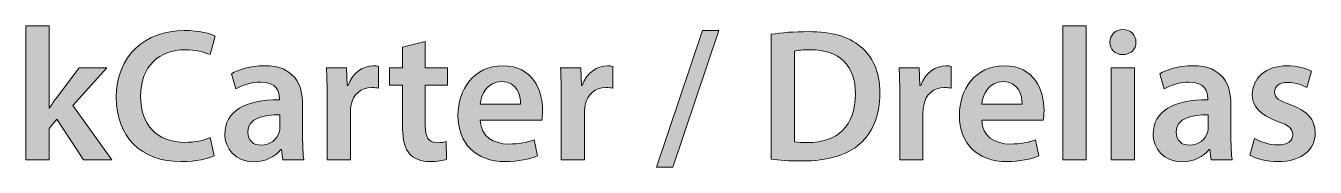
# Model space of a CAD drawing. Header units: inches. Extents: x 589 to 2016, y -1839 to -951.
# Drawn here: x 1246.2 to 1297.9, y -1158.3 to -1152.7 of the extents above; entities that cross this region are included whole.
import ezdxf

# ---------------------------------------------------------------- set-up
doc = ezdxf.new("R2010")
doc.units = ezdxf.units.IN
doc.header["$MEASUREMENT"] = 0
doc.layers.add('Layer 1', color=7, linetype='Continuous')

# ---------------------------------------------------------------- blocks, each defined once
blk = doc.blocks.new('block 316')
at = {"layer": 'Layer 1', "true_color": 0x010101}
h = blk.add_hatch(color=18, dxfattribs=at)
h.dxf.hatch_style = 2
edge = h.paths.add_edge_path()
edge.add_spline(control_points=[(1247.167, -1155.981), (1247.167, -1155.981), (1247.182, -1155.981), (1247.182, -1155.981), (1247.272, -1155.838), (1247.379, -1155.679), (1247.477, -1155.551), (1247.477, -1155.551), (1248.369, -1154.363), (1248.369, -1154.363), (1248.369, -1154.363), (1249.489, -1154.363), (1249.489, -1154.363), (1249.489, -1154.363), (1248.127, -1155.868), (1248.127, -1155.868), (1248.127, -1155.868), (1249.685, -1158.046), (1249.685, -1158.046), (1249.685, -1158.046), (1248.544, -1158.046), (1248.544, -1158.046), (1248.544, -1158.046), (1247.485, -1156.42), (1247.485, -1156.42), (1247.485, -1156.42), (1247.167, -1156.79), (1247.167, -1156.79), (1247.167, -1156.79), (1247.167, -1158.046), (1247.167, -1158.046), (1247.167, -1158.046), (1246.237, -1158.046), (1246.237, -1158.046), (1246.237, -1158.046), (1246.237, -1152.676), (1246.237, -1152.676), (1246.237, -1152.676), (1247.167, -1152.676), (1247.167, -1152.676), (1247.167, -1152.676), (1247.167, -1155.981), (1247.167, -1155.981), (1247.167, -1155.981), (1247.167, -1155.981), (1247.167, -1155.981)], knot_values=[0, 0, 0, 0, 1, 1, 1, 2, 2, 2, 3, 3, 3, 4, 4, 4, 5, 5, 5, 6, 6, 6, 7, 7, 7, 8, 8, 8, 9, 9, 9, 10, 10, 10, 11, 11, 11, 12, 12, 12, 13, 13, 13, 14, 14, 14, 15, 15, 15, 15], degree=3, periodic=1)
h = blk.add_hatch(color=18, dxfattribs=at)
h.dxf.hatch_style = 2
edge = h.paths.add_edge_path()
edge.add_spline(control_points=[(1253.776, -1157.894), (1253.557, -1158.008), (1253.073, -1158.122), (1252.46, -1158.122), (1250.842, -1158.122), (1249.859, -1157.108), (1249.859, -1155.558), (1249.859, -1153.879), (1251.023, -1152.866), (1252.582, -1152.866), (1253.194, -1152.866), (1253.632, -1152.994), (1253.822, -1153.093), (1253.822, -1153.093), (1253.618, -1153.834), (1253.618, -1153.834), (1253.375, -1153.728), (1253.043, -1153.637), (1252.619, -1153.637), (1251.583, -1153.637), (1250.834, -1154.288), (1250.834, -1155.513), (1250.834, -1156.632), (1251.492, -1157.35), (1252.612, -1157.35), (1252.99, -1157.35), (1253.383, -1157.274), (1253.625, -1157.162), (1253.625, -1157.162), (1253.776, -1157.894), (1253.776, -1157.894)], knot_values=[0, 0, 0, 0, 1, 1, 1, 2, 2, 2, 3, 3, 3, 4, 4, 4, 5, 5, 5, 6, 6, 6, 7, 7, 7, 8, 8, 8, 9, 9, 9, 10, 10, 10, 10], degree=3, periodic=1)
h = blk.add_hatch(color=18, dxfattribs=at)
h.dxf.hatch_style = 2
h.paths.add_polyline_path([(1271.5, -1158.348), (1273.344, -1152.865), (1273.995, -1152.865), (1272.15, -1158.348)])
h = blk.add_hatch(color=18, dxfattribs=at)
h.dxf.hatch_style = 2
edge = h.paths.add_edge_path()
edge.add_spline(control_points=[(1276.09, -1153.018), (1276.498, -1152.949), (1277.019, -1152.911), (1277.572, -1152.911), (1278.525, -1152.911), (1279.182, -1153.108), (1279.651, -1153.501), (1280.144, -1153.902), (1280.446, -1154.507), (1280.446, -1155.375), (1280.446, -1156.284), (1280.136, -1156.964), (1279.651, -1157.402), (1279.144, -1157.864), (1278.336, -1158.098), (1277.345, -1158.098), (1276.8, -1158.098), (1276.392, -1158.067), (1276.09, -1158.03), (1276.09, -1158.03), (1276.09, -1153.018), (1276.09, -1153.018), (1276.09, -1153.018), (1276.09, -1153.018), (1276.09, -1153.018)], knot_values=[0, 0, 0, 0, 1, 1, 1, 2, 2, 2, 3, 3, 3, 4, 4, 4, 5, 5, 5, 6, 6, 6, 7, 7, 7, 8, 8, 8, 8], degree=3, periodic=1)
edge = h.paths.add_edge_path()
edge.add_spline(control_points=[(1277.019, -1157.335), (1277.148, -1157.358), (1277.345, -1157.358), (1277.534, -1157.358), (1278.744, -1157.365), (1279.462, -1156.7), (1279.462, -1155.405), (1279.47, -1154.279), (1278.819, -1153.636), (1277.654, -1153.636), (1277.359, -1153.636), (1277.148, -1153.658), (1277.019, -1153.688), (1277.019, -1153.688), (1277.019, -1157.335), (1277.019, -1157.335), (1277.019, -1157.335), (1277.019, -1157.335), (1277.019, -1157.335)], knot_values=[0, 0, 0, 0, 1, 1, 1, 2, 2, 2, 3, 3, 3, 4, 4, 4, 5, 5, 5, 6, 6, 6, 6], degree=3, periodic=1)
h = blk.add_hatch(color=18, dxfattribs=at)
h.dxf.hatch_style = 2
h.paths.add_polyline_path([(1287.764, -1152.676), (1288.703, -1152.676), (1288.703, -1158.046), (1287.764, -1158.046)])
h = blk.add_hatch(color=18, dxfattribs=at)
h.dxf.hatch_style = 2
edge = h.paths.add_edge_path()
edge.add_spline(control_points=[(1290.699, -1153.334), (1290.699, -1153.614), (1290.495, -1153.833), (1290.169, -1153.833), (1289.86, -1153.833), (1289.655, -1153.615), (1289.655, -1153.334), (1289.655, -1153.047), (1289.868, -1152.828), (1290.177, -1152.828), (1290.494, -1152.828), (1290.691, -1153.047), (1290.699, -1153.334)], knot_values=[0, 0, 0, 0, 1, 1, 1, 2, 2, 2, 3, 3, 3, 4, 4, 4, 4], degree=3, periodic=1)
h.paths.add_polyline_path([(1289.707, -1158.046), (1289.707, -1154.363), (1290.645, -1154.363), (1290.645, -1158.046)])
h = blk.add_hatch(color=18, dxfattribs=at)
h.dxf.hatch_style = 2
edge = h.paths.add_edge_path()
edge.add_spline(control_points=[(1262.237, -1153.312), (1262.237, -1153.312), (1262.237, -1154.363), (1262.237, -1154.363), (1262.237, -1154.363), (1263.122, -1154.363), (1263.122, -1154.363), (1263.122, -1154.363), (1263.122, -1155.058), (1263.122, -1155.058), (1263.122, -1155.058), (1262.237, -1155.058), (1262.237, -1155.058), (1262.237, -1155.058), (1262.237, -1156.684), (1262.237, -1156.684), (1262.237, -1157.13), (1262.358, -1157.365), (1262.713, -1157.365), (1262.872, -1157.365), (1262.993, -1157.342), (1263.076, -1157.319), (1263.076, -1157.319), (1263.092, -1158.031), (1263.092, -1158.031), (1262.955, -1158.084), (1262.713, -1158.122), (1262.418, -1158.122), (1262.078, -1158.122), (1261.791, -1158.008), (1261.616, -1157.819), (1261.42, -1157.607), (1261.329, -1157.275), (1261.329, -1156.79), (1261.329, -1156.79), (1261.329, -1155.059), (1261.329, -1155.059), (1261.329, -1155.059), (1260.8, -1155.059), (1260.8, -1155.059), (1260.8, -1155.059), (1260.8, -1154.364), (1260.8, -1154.364), (1260.8, -1154.364), (1261.329, -1154.364), (1261.329, -1154.364), (1261.329, -1154.364), (1261.329, -1153.533), (1261.329, -1153.533), (1261.329, -1153.533), (1262.237, -1153.312), (1262.237, -1153.312)], knot_values=[0, 0, 0, 0, 1, 1, 1, 2, 2, 2, 3, 3, 3, 4, 4, 4, 5, 5, 5, 6, 6, 6, 7, 7, 7, 8, 8, 8, 9, 9, 9, 10, 10, 10, 11, 11, 11, 12, 12, 12, 13, 13, 13, 14, 14, 14, 15, 15, 15, 16, 16, 16, 17, 17, 17, 17], degree=3, periodic=1)
h = blk.add_hatch(color=18, dxfattribs=at)
h.dxf.hatch_style = 2
edge = h.paths.add_edge_path()
edge.add_spline(control_points=[(1256.536, -1158.046), (1256.536, -1158.046), (1256.475, -1157.636), (1256.475, -1157.636), (1256.475, -1157.636), (1256.453, -1157.636), (1256.453, -1157.636), (1256.226, -1157.924), (1255.84, -1158.129), (1255.364, -1158.129), (1254.622, -1158.129), (1254.207, -1157.592), (1254.207, -1157.033), (1254.207, -1156.102), (1255.031, -1155.634), (1256.392, -1155.641), (1256.392, -1155.641), (1256.392, -1155.58), (1256.392, -1155.58), (1256.392, -1155.339), (1256.294, -1154.937), (1255.644, -1154.937), (1255.281, -1154.937), (1254.902, -1155.051), (1254.653, -1155.209), (1254.653, -1155.209), (1254.472, -1154.605), (1254.472, -1154.605), (1254.744, -1154.437), (1255.22, -1154.279), (1255.803, -1154.279), (1256.983, -1154.279), (1257.323, -1155.027), (1257.323, -1155.829), (1257.323, -1155.829), (1257.323, -1157.16), (1257.323, -1157.16), (1257.323, -1157.492), (1257.338, -1157.818), (1257.376, -1158.046), (1257.376, -1158.046), (1256.536, -1158.046), (1256.536, -1158.046), (1256.536, -1158.046), (1256.536, -1158.046), (1256.536, -1158.046), (1256.536, -1158.046), (1256.536, -1158.046), (1256.536, -1158.046), (1256.536, -1158.046), (1256.536, -1158.046), (1256.536, -1158.046)], knot_values=[0, 0, 0, 0, 1, 1, 1, 2, 2, 2, 3, 3, 3, 4, 4, 4, 5, 5, 5, 6, 6, 6, 7, 7, 7, 8, 8, 8, 9, 9, 9, 10, 10, 10, 11, 11, 11, 12, 12, 12, 13, 13, 13, 14, 14, 14, 15, 15, 15, 16, 16, 16, 17, 17, 17, 17], degree=3, periodic=1)
edge = h.paths.add_edge_path()
edge.add_spline(control_points=[(1256.415, -1156.246), (1255.757, -1156.231), (1255.13, -1156.375), (1255.13, -1156.934), (1255.13, -1157.297), (1255.365, -1157.464), (1255.66, -1157.464), (1256.03, -1157.464), (1256.303, -1157.222), (1256.385, -1156.957), (1256.408, -1156.89), (1256.415, -1156.814), (1256.415, -1156.753), (1256.415, -1156.753), (1256.415, -1156.246), (1256.415, -1156.246), (1256.415, -1156.246), (1256.415, -1156.246), (1256.415, -1156.246)], knot_values=[0, 0, 0, 0, 1, 1, 1, 2, 2, 2, 3, 3, 3, 4, 4, 4, 5, 5, 5, 6, 6, 6, 6], degree=3, periodic=1)
h = blk.add_hatch(color=18, dxfattribs=at)
h.dxf.hatch_style = 2
edge = h.paths.add_edge_path()
edge.add_spline(control_points=[(1258.305, -1155.551), (1258.305, -1155.051), (1258.298, -1154.695), (1258.275, -1154.363), (1258.275, -1154.363), (1259.084, -1154.363), (1259.084, -1154.363), (1259.084, -1154.363), (1259.113, -1155.066), (1259.113, -1155.066), (1259.113, -1155.066), (1259.144, -1155.066), (1259.144, -1155.066), (1259.325, -1154.544), (1259.757, -1154.28), (1260.15, -1154.28), (1260.241, -1154.28), (1260.294, -1154.287), (1260.369, -1154.303), (1260.369, -1154.303), (1260.369, -1155.18), (1260.369, -1155.18), (1260.293, -1155.165), (1260.21, -1155.15), (1260.097, -1155.15), (1259.651, -1155.15), (1259.348, -1155.438), (1259.265, -1155.854), (1259.25, -1155.937), (1259.235, -1156.036), (1259.235, -1156.141), (1259.235, -1156.141), (1259.235, -1158.047), (1259.235, -1158.047), (1259.235, -1158.047), (1258.305, -1158.047), (1258.305, -1158.047), (1258.305, -1158.047), (1258.305, -1155.551), (1258.305, -1155.551), (1258.305, -1155.551), (1258.305, -1155.551), (1258.305, -1155.551)], knot_values=[0, 0, 0, 0, 1, 1, 1, 2, 2, 2, 3, 3, 3, 4, 4, 4, 5, 5, 5, 6, 6, 6, 7, 7, 7, 8, 8, 8, 9, 9, 9, 10, 10, 10, 11, 11, 11, 12, 12, 12, 13, 13, 13, 14, 14, 14, 14], degree=3, periodic=1)
h = blk.add_hatch(color=18, dxfattribs=at)
h.dxf.hatch_style = 2
edge = h.paths.add_edge_path()
edge.add_spline(control_points=[(1264.438, -1156.465), (1264.46, -1157.13), (1264.982, -1157.418), (1265.571, -1157.418), (1266.002, -1157.418), (1266.312, -1157.358), (1266.592, -1157.251), (1266.592, -1157.251), (1266.728, -1157.894), (1266.728, -1157.894), (1266.411, -1158.022), (1265.972, -1158.122), (1265.444, -1158.122), (1264.249, -1158.122), (1263.545, -1157.388), (1263.545, -1156.262), (1263.545, -1155.241), (1264.165, -1154.279), (1265.345, -1154.279), (1266.54, -1154.279), (1266.933, -1155.262), (1266.933, -1156.071), (1266.933, -1156.245), (1266.918, -1156.381), (1266.903, -1156.464), (1266.903, -1156.464), (1264.438, -1156.465), (1264.438, -1156.465), (1264.438, -1156.465), (1264.438, -1156.465), (1264.438, -1156.465)], knot_values=[0, 0, 0, 0, 1, 1, 1, 2, 2, 2, 3, 3, 3, 4, 4, 4, 5, 5, 5, 6, 6, 6, 7, 7, 7, 8, 8, 8, 9, 9, 9, 10, 10, 10, 10], degree=3, periodic=1)
edge = h.paths.add_edge_path()
edge.add_spline(control_points=[(1266.056, -1155.815), (1266.063, -1155.475), (1265.912, -1154.915), (1265.292, -1154.915), (1264.718, -1154.915), (1264.475, -1155.437), (1264.438, -1155.815), (1264.438, -1155.815), (1266.056, -1155.815), (1266.056, -1155.815)], knot_values=[0, 0, 0, 0, 1, 1, 1, 2, 2, 2, 3, 3, 3, 3], degree=3, periodic=1)
h = blk.add_hatch(color=18, dxfattribs=at)
h.dxf.hatch_style = 2
edge = h.paths.add_edge_path()
edge.add_spline(control_points=[(1267.681, -1155.551), (1267.681, -1155.051), (1267.674, -1154.695), (1267.651, -1154.363), (1267.651, -1154.363), (1268.46, -1154.363), (1268.46, -1154.363), (1268.46, -1154.363), (1268.49, -1155.066), (1268.49, -1155.066), (1268.49, -1155.066), (1268.52, -1155.066), (1268.52, -1155.066), (1268.701, -1154.544), (1269.133, -1154.28), (1269.527, -1154.28), (1269.617, -1154.28), (1269.67, -1154.287), (1269.744, -1154.303), (1269.744, -1154.303), (1269.744, -1155.18), (1269.744, -1155.18), (1269.669, -1155.165), (1269.587, -1155.15), (1269.473, -1155.15), (1269.026, -1155.15), (1268.725, -1155.438), (1268.641, -1155.854), (1268.626, -1155.937), (1268.611, -1156.036), (1268.611, -1156.141), (1268.611, -1156.141), (1268.611, -1158.047), (1268.611, -1158.047), (1268.611, -1158.047), (1267.681, -1158.047), (1267.681, -1158.047), (1267.681, -1158.047), (1267.681, -1155.551), (1267.681, -1155.551)], knot_values=[0, 0, 0, 0, 1, 1, 1, 2, 2, 2, 3, 3, 3, 4, 4, 4, 5, 5, 5, 6, 6, 6, 7, 7, 7, 8, 8, 8, 9, 9, 9, 10, 10, 10, 11, 11, 11, 12, 12, 12, 13, 13, 13, 13], degree=3, periodic=1)
h = blk.add_hatch(color=18, dxfattribs=at)
h.dxf.hatch_style = 2
edge = h.paths.add_edge_path()
edge.add_spline(control_points=[(1281.239, -1155.551), (1281.239, -1155.051), (1281.231, -1154.695), (1281.209, -1154.363), (1281.209, -1154.363), (1282.018, -1154.363), (1282.018, -1154.363), (1282.018, -1154.363), (1282.047, -1155.066), (1282.047, -1155.066), (1282.047, -1155.066), (1282.078, -1155.066), (1282.078, -1155.066), (1282.26, -1154.544), (1282.691, -1154.28), (1283.084, -1154.28), (1283.174, -1154.28), (1283.228, -1154.287), (1283.303, -1154.303), (1283.303, -1154.303), (1283.303, -1155.18), (1283.303, -1155.18), (1283.227, -1155.165), (1283.144, -1155.15), (1283.031, -1155.15), (1282.584, -1155.15), (1282.282, -1155.438), (1282.199, -1155.854), (1282.184, -1155.937), (1282.169, -1156.036), (1282.169, -1156.141), (1282.169, -1156.141), (1282.169, -1158.047), (1282.169, -1158.047), (1282.169, -1158.047), (1281.239, -1158.047), (1281.239, -1158.047), (1281.239, -1158.047), (1281.239, -1155.551), (1281.239, -1155.551), (1281.239, -1155.551), (1281.239, -1155.551), (1281.239, -1155.551)], knot_values=[0, 0, 0, 0, 1, 1, 1, 2, 2, 2, 3, 3, 3, 4, 4, 4, 5, 5, 5, 6, 6, 6, 7, 7, 7, 8, 8, 8, 9, 9, 9, 10, 10, 10, 11, 11, 11, 12, 12, 12, 13, 13, 13, 14, 14, 14, 14], degree=3, periodic=1)
h = blk.add_hatch(color=18, dxfattribs=at)
h.dxf.hatch_style = 2
edge = h.paths.add_edge_path()
edge.add_spline(control_points=[(1284.521, -1156.465), (1284.543, -1157.13), (1285.065, -1157.418), (1285.655, -1157.418), (1286.086, -1157.418), (1286.396, -1157.358), (1286.675, -1157.251), (1286.675, -1157.251), (1286.812, -1157.894), (1286.812, -1157.894), (1286.494, -1158.022), (1286.056, -1158.122), (1285.527, -1158.122), (1284.332, -1158.122), (1283.628, -1157.388), (1283.628, -1156.262), (1283.628, -1155.241), (1284.249, -1154.279), (1285.429, -1154.279), (1286.624, -1154.279), (1287.017, -1155.262), (1287.017, -1156.071), (1287.017, -1156.245), (1287.002, -1156.381), (1286.987, -1156.464), (1286.987, -1156.464), (1284.521, -1156.465), (1284.521, -1156.465), (1284.521, -1156.465), (1284.521, -1156.465), (1284.521, -1156.465)], knot_values=[0, 0, 0, 0, 1, 1, 1, 2, 2, 2, 3, 3, 3, 4, 4, 4, 5, 5, 5, 6, 6, 6, 7, 7, 7, 8, 8, 8, 9, 9, 9, 10, 10, 10, 10], degree=3, periodic=1)
edge = h.paths.add_edge_path()
edge.add_spline(control_points=[(1286.139, -1155.815), (1286.146, -1155.475), (1285.995, -1154.915), (1285.375, -1154.915), (1284.801, -1154.915), (1284.558, -1155.437), (1284.52, -1155.815), (1284.52, -1155.815), (1286.139, -1155.815), (1286.139, -1155.815)], knot_values=[0, 0, 0, 0, 1, 1, 1, 2, 2, 2, 3, 3, 3, 3], degree=3, periodic=1)
h = blk.add_hatch(color=18, dxfattribs=at)
h.dxf.hatch_style = 2
edge = h.paths.add_edge_path()
edge.add_spline(control_points=[(1293.715, -1158.046), (1293.715, -1158.046), (1293.655, -1157.636), (1293.655, -1157.636), (1293.655, -1157.636), (1293.632, -1157.636), (1293.632, -1157.636), (1293.404, -1157.924), (1293.019, -1158.129), (1292.543, -1158.129), (1291.802, -1158.129), (1291.386, -1157.592), (1291.386, -1157.033), (1291.386, -1156.102), (1292.211, -1155.634), (1293.571, -1155.641), (1293.571, -1155.641), (1293.571, -1155.58), (1293.571, -1155.58), (1293.571, -1155.339), (1293.474, -1154.937), (1292.823, -1154.937), (1292.461, -1154.937), (1292.082, -1155.051), (1291.832, -1155.209), (1291.832, -1155.209), (1291.651, -1154.605), (1291.651, -1154.605), (1291.923, -1154.437), (1292.399, -1154.279), (1292.982, -1154.279), (1294.163, -1154.279), (1294.502, -1155.027), (1294.502, -1155.829), (1294.502, -1155.829), (1294.502, -1157.16), (1294.502, -1157.16), (1294.502, -1157.492), (1294.517, -1157.818), (1294.555, -1158.046), (1294.555, -1158.046), (1293.715, -1158.046), (1293.715, -1158.046), (1293.715, -1158.046), (1293.715, -1158.046), (1293.715, -1158.046), (1293.715, -1158.046), (1293.715, -1158.046), (1293.715, -1158.046)], knot_values=[0, 0, 0, 0, 1, 1, 1, 2, 2, 2, 3, 3, 3, 4, 4, 4, 5, 5, 5, 6, 6, 6, 7, 7, 7, 8, 8, 8, 9, 9, 9, 10, 10, 10, 11, 11, 11, 12, 12, 12, 13, 13, 13, 14, 14, 14, 15, 15, 15, 16, 16, 16, 16], degree=3, periodic=1)
edge = h.paths.add_edge_path()
edge.add_spline(control_points=[(1293.595, -1156.246), (1292.937, -1156.231), (1292.309, -1156.375), (1292.309, -1156.934), (1292.309, -1157.297), (1292.543, -1157.464), (1292.839, -1157.464), (1293.209, -1157.464), (1293.482, -1157.222), (1293.564, -1156.957), (1293.587, -1156.89), (1293.595, -1156.814), (1293.595, -1156.753), (1293.595, -1156.753), (1293.595, -1156.246), (1293.595, -1156.246)], knot_values=[0, 0, 0, 0, 1, 1, 1, 2, 2, 2, 3, 3, 3, 4, 4, 4, 5, 5, 5, 5], degree=3, periodic=1)
h = blk.add_hatch(color=18, dxfattribs=at)
h.dxf.hatch_style = 2
edge = h.paths.add_edge_path()
edge.add_spline(control_points=[(1295.439, -1157.191), (1295.651, -1157.319), (1296.053, -1157.455), (1296.385, -1157.455), (1296.793, -1157.455), (1296.975, -1157.289), (1296.975, -1157.047), (1296.975, -1156.799), (1296.824, -1156.669), (1296.37, -1156.51), (1295.653, -1156.262), (1295.35, -1155.868), (1295.357, -1155.436), (1295.357, -1154.786), (1295.894, -1154.28), (1296.748, -1154.28), (1297.157, -1154.28), (1297.513, -1154.387), (1297.725, -1154.498), (1297.725, -1154.498), (1297.543, -1155.157), (1297.543, -1155.157), (1297.384, -1155.066), (1297.089, -1154.945), (1296.764, -1154.945), (1296.432, -1154.945), (1296.25, -1155.104), (1296.25, -1155.331), (1296.25, -1155.565), (1296.425, -1155.678), (1296.894, -1155.845), (1297.559, -1156.086), (1297.869, -1156.427), (1297.877, -1156.971), (1297.877, -1157.636), (1297.355, -1158.121), (1296.38, -1158.121), (1295.933, -1158.121), (1295.533, -1158.014), (1295.26, -1157.864), (1295.26, -1157.864), (1295.439, -1157.191), (1295.439, -1157.191)], knot_values=[0, 0, 0, 0, 1, 1, 1, 2, 2, 2, 3, 3, 3, 4, 4, 4, 5, 5, 5, 6, 6, 6, 7, 7, 7, 8, 8, 8, 9, 9, 9, 10, 10, 10, 11, 11, 11, 12, 12, 12, 13, 13, 13, 14, 14, 14, 14], degree=3, periodic=1)
at = {"layer": 'Layer 1', "lineweight": 0}
for points in [[(1271.5, -1158.348), (1273.344, -1152.865), (1273.995, -1152.865), (1272.15, -1158.348), (1271.5, -1158.348)], [(1287.764, -1152.676), (1288.703, -1152.676), (1288.703, -1158.046), (1287.764, -1158.046), (1287.764, -1152.676)], [(1289.707, -1158.046), (1289.707, -1154.363), (1290.645, -1154.363), (1290.645, -1158.046), (1289.707, -1158.046)]]:
    blk.add_lwpolyline(points, dxfattribs=at)
for points, knots in [([(1247.167, -1155.981), (1247.167, -1155.981), (1247.182, -1155.981), (1247.182, -1155.981), (1247.272, -1155.838), (1247.379, -1155.679), (1247.477, -1155.551), (1247.477, -1155.551), (1248.369, -1154.363), (1248.369, -1154.363), (1248.369, -1154.363), (1249.489, -1154.363), (1249.489, -1154.363), (1249.489, -1154.363), (1248.127, -1155.868), (1248.127, -1155.868), (1248.127, -1155.868), (1249.685, -1158.046), (1249.685, -1158.046), (1249.685, -1158.046), (1248.544, -1158.046), (1248.544, -1158.046), (1248.544, -1158.046), (1247.485, -1156.42), (1247.485, -1156.42), (1247.485, -1156.42), (1247.167, -1156.79), (1247.167, -1156.79), (1247.167, -1156.79), (1247.167, -1158.046), (1247.167, -1158.046), (1247.167, -1158.046), (1246.237, -1158.046), (1246.237, -1158.046), (1246.237, -1158.046), (1246.237, -1152.676), (1246.237, -1152.676), (1246.237, -1152.676), (1247.167, -1152.676), (1247.167, -1152.676), (1247.167, -1152.676), (1247.167, -1155.981), (1247.167, -1155.981), (1247.167, -1155.981), (1247.167, -1155.981), (1247.167, -1155.981)], [0, 0, 0, 0, 1, 1, 1, 2, 2, 2, 3, 3, 3, 4, 4, 4, 5, 5, 5, 6, 6, 6, 7, 7, 7, 8, 8, 8, 9, 9, 9, 10, 10, 10, 11, 11, 11, 12, 12, 12, 13, 13, 13, 14, 14, 14, 15, 15, 15, 15]), ([(1253.776, -1157.894), (1253.557, -1158.008), (1253.073, -1158.122), (1252.46, -1158.122), (1250.842, -1158.122), (1249.859, -1157.108), (1249.859, -1155.558), (1249.859, -1153.879), (1251.023, -1152.866), (1252.582, -1152.866), (1253.194, -1152.866), (1253.632, -1152.994), (1253.822, -1153.093), (1253.822, -1153.093), (1253.618, -1153.834), (1253.618, -1153.834), (1253.375, -1153.728), (1253.043, -1153.637), (1252.619, -1153.637), (1251.583, -1153.637), (1250.834, -1154.288), (1250.834, -1155.513), (1250.834, -1156.632), (1251.492, -1157.35), (1252.612, -1157.35), (1252.99, -1157.35), (1253.383, -1157.274), (1253.625, -1157.162), (1253.625, -1157.162), (1253.776, -1157.894), (1253.776, -1157.894)], [0, 0, 0, 0, 1, 1, 1, 2, 2, 2, 3, 3, 3, 4, 4, 4, 5, 5, 5, 6, 6, 6, 7, 7, 7, 8, 8, 8, 9, 9, 9, 10, 10, 10, 10]), ([(1276.09, -1153.018), (1276.498, -1152.949), (1277.019, -1152.911), (1277.572, -1152.911), (1278.525, -1152.911), (1279.182, -1153.108), (1279.651, -1153.501), (1280.144, -1153.902), (1280.446, -1154.507), (1280.446, -1155.375), (1280.446, -1156.284), (1280.136, -1156.964), (1279.651, -1157.402), (1279.144, -1157.864), (1278.336, -1158.098), (1277.345, -1158.098), (1276.8, -1158.098), (1276.392, -1158.067), (1276.09, -1158.03), (1276.09, -1158.03), (1276.09, -1153.018), (1276.09, -1153.018), (1276.09, -1153.018), (1276.09, -1153.018), (1276.09, -1153.018)], [0, 0, 0, 0, 1, 1, 1, 2, 2, 2, 3, 3, 3, 4, 4, 4, 5, 5, 5, 6, 6, 6, 7, 7, 7, 8, 8, 8, 8]), ([(1290.699, -1153.334), (1290.699, -1153.614), (1290.495, -1153.833), (1290.169, -1153.833), (1289.86, -1153.833), (1289.655, -1153.615), (1289.655, -1153.334), (1289.655, -1153.047), (1289.868, -1152.828), (1290.177, -1152.828), (1290.494, -1152.828), (1290.691, -1153.047), (1290.699, -1153.334)], [0, 0, 0, 0, 1, 1, 1, 2, 2, 2, 3, 3, 3, 4, 4, 4, 4]), ([(1262.237, -1153.312), (1262.237, -1153.312), (1262.237, -1154.363), (1262.237, -1154.363), (1262.237, -1154.363), (1263.122, -1154.363), (1263.122, -1154.363), (1263.122, -1154.363), (1263.122, -1155.058), (1263.122, -1155.058), (1263.122, -1155.058), (1262.237, -1155.058), (1262.237, -1155.058), (1262.237, -1155.058), (1262.237, -1156.684), (1262.237, -1156.684), (1262.237, -1157.13), (1262.358, -1157.365), (1262.713, -1157.365), (1262.872, -1157.365), (1262.993, -1157.342), (1263.076, -1157.319), (1263.076, -1157.319), (1263.092, -1158.031), (1263.092, -1158.031), (1262.955, -1158.084), (1262.713, -1158.122), (1262.418, -1158.122), (1262.078, -1158.122), (1261.791, -1158.008), (1261.616, -1157.819), (1261.42, -1157.607), (1261.329, -1157.275), (1261.329, -1156.79), (1261.329, -1156.79), (1261.329, -1155.059), (1261.329, -1155.059), (1261.329, -1155.059), (1260.8, -1155.059), (1260.8, -1155.059), (1260.8, -1155.059), (1260.8, -1154.364), (1260.8, -1154.364), (1260.8, -1154.364), (1261.329, -1154.364), (1261.329, -1154.364), (1261.329, -1154.364), (1261.329, -1153.533), (1261.329, -1153.533), (1261.329, -1153.533), (1262.237, -1153.312), (1262.237, -1153.312)], [0, 0, 0, 0, 1, 1, 1, 2, 2, 2, 3, 3, 3, 4, 4, 4, 5, 5, 5, 6, 6, 6, 7, 7, 7, 8, 8, 8, 9, 9, 9, 10, 10, 10, 11, 11, 11, 12, 12, 12, 13, 13, 13, 14, 14, 14, 15, 15, 15, 16, 16, 16, 17, 17, 17, 17]), ([(1277.019, -1157.335), (1277.148, -1157.358), (1277.345, -1157.358), (1277.534, -1157.358), (1278.744, -1157.365), (1279.462, -1156.7), (1279.462, -1155.405), (1279.47, -1154.279), (1278.819, -1153.636), (1277.654, -1153.636), (1277.359, -1153.636), (1277.148, -1153.658), (1277.019, -1153.688), (1277.019, -1153.688), (1277.019, -1157.335), (1277.019, -1157.335), (1277.019, -1157.335), (1277.019, -1157.335), (1277.019, -1157.335)], [0, 0, 0, 0, 1, 1, 1, 2, 2, 2, 3, 3, 3, 4, 4, 4, 5, 5, 5, 6, 6, 6, 6]), ([(1256.536, -1158.046), (1256.536, -1158.046), (1256.475, -1157.636), (1256.475, -1157.636), (1256.475, -1157.636), (1256.453, -1157.636), (1256.453, -1157.636), (1256.226, -1157.924), (1255.84, -1158.129), (1255.364, -1158.129), (1254.622, -1158.129), (1254.207, -1157.592), (1254.207, -1157.033), (1254.207, -1156.102), (1255.031, -1155.634), (1256.392, -1155.641), (1256.392, -1155.641), (1256.392, -1155.58), (1256.392, -1155.58), (1256.392, -1155.339), (1256.294, -1154.937), (1255.644, -1154.937), (1255.281, -1154.937), (1254.902, -1155.051), (1254.653, -1155.209), (1254.653, -1155.209), (1254.472, -1154.605), (1254.472, -1154.605), (1254.744, -1154.437), (1255.22, -1154.279), (1255.803, -1154.279), (1256.983, -1154.279), (1257.323, -1155.027), (1257.323, -1155.829), (1257.323, -1155.829), (1257.323, -1157.16), (1257.323, -1157.16), (1257.323, -1157.492), (1257.338, -1157.818), (1257.376, -1158.046), (1257.376, -1158.046), (1256.536, -1158.046), (1256.536, -1158.046), (1256.536, -1158.046), (1256.536, -1158.046), (1256.536, -1158.046), (1256.536, -1158.046), (1256.536, -1158.046), (1256.536, -1158.046), (1256.536, -1158.046), (1256.536, -1158.046), (1256.536, -1158.046)], [0, 0, 0, 0, 1, 1, 1, 2, 2, 2, 3, 3, 3, 4, 4, 4, 5, 5, 5, 6, 6, 6, 7, 7, 7, 8, 8, 8, 9, 9, 9, 10, 10, 10, 11, 11, 11, 12, 12, 12, 13, 13, 13, 14, 14, 14, 15, 15, 15, 16, 16, 16, 17, 17, 17, 17]), ([(1258.305, -1155.551), (1258.305, -1155.051), (1258.298, -1154.695), (1258.275, -1154.363), (1258.275, -1154.363), (1259.084, -1154.363), (1259.084, -1154.363), (1259.084, -1154.363), (1259.113, -1155.066), (1259.113, -1155.066), (1259.113, -1155.066), (1259.144, -1155.066), (1259.144, -1155.066), (1259.325, -1154.544), (1259.757, -1154.28), (1260.15, -1154.28), (1260.241, -1154.28), (1260.294, -1154.287), (1260.369, -1154.303), (1260.369, -1154.303), (1260.369, -1155.18), (1260.369, -1155.18), (1260.293, -1155.165), (1260.21, -1155.15), (1260.097, -1155.15), (1259.651, -1155.15), (1259.348, -1155.438), (1259.265, -1155.854), (1259.25, -1155.937), (1259.235, -1156.036), (1259.235, -1156.141), (1259.235, -1156.141), (1259.235, -1158.047), (1259.235, -1158.047), (1259.235, -1158.047), (1258.305, -1158.047), (1258.305, -1158.047), (1258.305, -1158.047), (1258.305, -1155.551), (1258.305, -1155.551), (1258.305, -1155.551), (1258.305, -1155.551), (1258.305, -1155.551)], [0, 0, 0, 0, 1, 1, 1, 2, 2, 2, 3, 3, 3, 4, 4, 4, 5, 5, 5, 6, 6, 6, 7, 7, 7, 8, 8, 8, 9, 9, 9, 10, 10, 10, 11, 11, 11, 12, 12, 12, 13, 13, 13, 14, 14, 14, 14]), ([(1264.438, -1156.465), (1264.46, -1157.13), (1264.982, -1157.418), (1265.571, -1157.418), (1266.002, -1157.418), (1266.312, -1157.358), (1266.592, -1157.251), (1266.592, -1157.251), (1266.728, -1157.894), (1266.728, -1157.894), (1266.411, -1158.022), (1265.972, -1158.122), (1265.444, -1158.122), (1264.249, -1158.122), (1263.545, -1157.388), (1263.545, -1156.262), (1263.545, -1155.241), (1264.165, -1154.279), (1265.345, -1154.279), (1266.54, -1154.279), (1266.933, -1155.262), (1266.933, -1156.071), (1266.933, -1156.245), (1266.918, -1156.381), (1266.903, -1156.464), (1266.903, -1156.464), (1264.438, -1156.465), (1264.438, -1156.465), (1264.438, -1156.465), (1264.438, -1156.465), (1264.438, -1156.465)], [0, 0, 0, 0, 1, 1, 1, 2, 2, 2, 3, 3, 3, 4, 4, 4, 5, 5, 5, 6, 6, 6, 7, 7, 7, 8, 8, 8, 9, 9, 9, 10, 10, 10, 10]), ([(1267.681, -1155.551), (1267.681, -1155.051), (1267.674, -1154.695), (1267.651, -1154.363), (1267.651, -1154.363), (1268.46, -1154.363), (1268.46, -1154.363), (1268.46, -1154.363), (1268.49, -1155.066), (1268.49, -1155.066), (1268.49, -1155.066), (1268.52, -1155.066), (1268.52, -1155.066), (1268.701, -1154.544), (1269.133, -1154.28), (1269.527, -1154.28), (1269.617, -1154.28), (1269.67, -1154.287), (1269.744, -1154.303), (1269.744, -1154.303), (1269.744, -1155.18), (1269.744, -1155.18), (1269.669, -1155.165), (1269.587, -1155.15), (1269.473, -1155.15), (1269.026, -1155.15), (1268.725, -1155.438), (1268.641, -1155.854), (1268.626, -1155.937), (1268.611, -1156.036), (1268.611, -1156.141), (1268.611, -1156.141), (1268.611, -1158.047), (1268.611, -1158.047), (1268.611, -1158.047), (1267.681, -1158.047), (1267.681, -1158.047), (1267.681, -1158.047), (1267.681, -1155.551), (1267.681, -1155.551)], [0, 0, 0, 0, 1, 1, 1, 2, 2, 2, 3, 3, 3, 4, 4, 4, 5, 5, 5, 6, 6, 6, 7, 7, 7, 8, 8, 8, 9, 9, 9, 10, 10, 10, 11, 11, 11, 12, 12, 12, 13, 13, 13, 13]), ([(1281.239, -1155.551), (1281.239, -1155.051), (1281.231, -1154.695), (1281.209, -1154.363), (1281.209, -1154.363), (1282.018, -1154.363), (1282.018, -1154.363), (1282.018, -1154.363), (1282.047, -1155.066), (1282.047, -1155.066), (1282.047, -1155.066), (1282.078, -1155.066), (1282.078, -1155.066), (1282.26, -1154.544), (1282.691, -1154.28), (1283.084, -1154.28), (1283.174, -1154.28), (1283.228, -1154.287), (1283.303, -1154.303), (1283.303, -1154.303), (1283.303, -1155.18), (1283.303, -1155.18), (1283.227, -1155.165), (1283.144, -1155.15), (1283.031, -1155.15), (1282.584, -1155.15), (1282.282, -1155.438), (1282.199, -1155.854), (1282.184, -1155.937), (1282.169, -1156.036), (1282.169, -1156.141), (1282.169, -1156.141), (1282.169, -1158.047), (1282.169, -1158.047), (1282.169, -1158.047), (1281.239, -1158.047), (1281.239, -1158.047), (1281.239, -1158.047), (1281.239, -1155.551), (1281.239, -1155.551), (1281.239, -1155.551), (1281.239, -1155.551), (1281.239, -1155.551)], [0, 0, 0, 0, 1, 1, 1, 2, 2, 2, 3, 3, 3, 4, 4, 4, 5, 5, 5, 6, 6, 6, 7, 7, 7, 8, 8, 8, 9, 9, 9, 10, 10, 10, 11, 11, 11, 12, 12, 12, 13, 13, 13, 14, 14, 14, 14]), ([(1284.521, -1156.465), (1284.543, -1157.13), (1285.065, -1157.418), (1285.655, -1157.418), (1286.086, -1157.418), (1286.396, -1157.358), (1286.675, -1157.251), (1286.675, -1157.251), (1286.812, -1157.894), (1286.812, -1157.894), (1286.494, -1158.022), (1286.056, -1158.122), (1285.527, -1158.122), (1284.332, -1158.122), (1283.628, -1157.388), (1283.628, -1156.262), (1283.628, -1155.241), (1284.249, -1154.279), (1285.429, -1154.279), (1286.624, -1154.279), (1287.017, -1155.262), (1287.017, -1156.071), (1287.017, -1156.245), (1287.002, -1156.381), (1286.987, -1156.464), (1286.987, -1156.464), (1284.521, -1156.465), (1284.521, -1156.465), (1284.521, -1156.465), (1284.521, -1156.465), (1284.521, -1156.465)], [0, 0, 0, 0, 1, 1, 1, 2, 2, 2, 3, 3, 3, 4, 4, 4, 5, 5, 5, 6, 6, 6, 7, 7, 7, 8, 8, 8, 9, 9, 9, 10, 10, 10, 10]), ([(1293.715, -1158.046), (1293.715, -1158.046), (1293.655, -1157.636), (1293.655, -1157.636), (1293.655, -1157.636), (1293.632, -1157.636), (1293.632, -1157.636), (1293.404, -1157.924), (1293.019, -1158.129), (1292.543, -1158.129), (1291.802, -1158.129), (1291.386, -1157.592), (1291.386, -1157.033), (1291.386, -1156.102), (1292.211, -1155.634), (1293.571, -1155.641), (1293.571, -1155.641), (1293.571, -1155.58), (1293.571, -1155.58), (1293.571, -1155.339), (1293.474, -1154.937), (1292.823, -1154.937), (1292.461, -1154.937), (1292.082, -1155.051), (1291.832, -1155.209), (1291.832, -1155.209), (1291.651, -1154.605), (1291.651, -1154.605), (1291.923, -1154.437), (1292.399, -1154.279), (1292.982, -1154.279), (1294.163, -1154.279), (1294.502, -1155.027), (1294.502, -1155.829), (1294.502, -1155.829), (1294.502, -1157.16), (1294.502, -1157.16), (1294.502, -1157.492), (1294.517, -1157.818), (1294.555, -1158.046), (1294.555, -1158.046), (1293.715, -1158.046), (1293.715, -1158.046), (1293.715, -1158.046), (1293.715, -1158.046), (1293.715, -1158.046), (1293.715, -1158.046), (1293.715, -1158.046), (1293.715, -1158.046)], [0, 0, 0, 0, 1, 1, 1, 2, 2, 2, 3, 3, 3, 4, 4, 4, 5, 5, 5, 6, 6, 6, 7, 7, 7, 8, 8, 8, 9, 9, 9, 10, 10, 10, 11, 11, 11, 12, 12, 12, 13, 13, 13, 14, 14, 14, 15, 15, 15, 16, 16, 16, 16]), ([(1295.439, -1157.191), (1295.651, -1157.319), (1296.053, -1157.455), (1296.385, -1157.455), (1296.793, -1157.455), (1296.975, -1157.289), (1296.975, -1157.047), (1296.975, -1156.799), (1296.824, -1156.669), (1296.37, -1156.51), (1295.653, -1156.262), (1295.35, -1155.868), (1295.357, -1155.436), (1295.357, -1154.786), (1295.894, -1154.28), (1296.748, -1154.28), (1297.157, -1154.28), (1297.513, -1154.387), (1297.725, -1154.498), (1297.725, -1154.498), (1297.543, -1155.157), (1297.543, -1155.157), (1297.384, -1155.066), (1297.089, -1154.945), (1296.764, -1154.945), (1296.432, -1154.945), (1296.25, -1155.104), (1296.25, -1155.331), (1296.25, -1155.565), (1296.425, -1155.678), (1296.894, -1155.845), (1297.559, -1156.086), (1297.869, -1156.427), (1297.877, -1156.971), (1297.877, -1157.636), (1297.355, -1158.121), (1296.38, -1158.121), (1295.933, -1158.121), (1295.533, -1158.014), (1295.26, -1157.864), (1295.26, -1157.864), (1295.439, -1157.191), (1295.439, -1157.191)], [0, 0, 0, 0, 1, 1, 1, 2, 2, 2, 3, 3, 3, 4, 4, 4, 5, 5, 5, 6, 6, 6, 7, 7, 7, 8, 8, 8, 9, 9, 9, 10, 10, 10, 11, 11, 11, 12, 12, 12, 13, 13, 13, 14, 14, 14, 14]), ([(1266.056, -1155.815), (1266.063, -1155.475), (1265.912, -1154.915), (1265.292, -1154.915), (1264.718, -1154.915), (1264.475, -1155.437), (1264.438, -1155.815), (1264.438, -1155.815), (1266.056, -1155.815), (1266.056, -1155.815)], [0, 0, 0, 0, 1, 1, 1, 2, 2, 2, 3, 3, 3, 3]), ([(1286.139, -1155.815), (1286.146, -1155.475), (1285.995, -1154.915), (1285.375, -1154.915), (1284.801, -1154.915), (1284.558, -1155.437), (1284.52, -1155.815), (1284.52, -1155.815), (1286.139, -1155.815), (1286.139, -1155.815)], [0, 0, 0, 0, 1, 1, 1, 2, 2, 2, 3, 3, 3, 3]), ([(1256.415, -1156.246), (1255.757, -1156.231), (1255.13, -1156.375), (1255.13, -1156.934), (1255.13, -1157.297), (1255.365, -1157.464), (1255.66, -1157.464), (1256.03, -1157.464), (1256.303, -1157.222), (1256.385, -1156.957), (1256.408, -1156.89), (1256.415, -1156.814), (1256.415, -1156.753), (1256.415, -1156.753), (1256.415, -1156.246), (1256.415, -1156.246), (1256.415, -1156.246), (1256.415, -1156.246), (1256.415, -1156.246)], [0, 0, 0, 0, 1, 1, 1, 2, 2, 2, 3, 3, 3, 4, 4, 4, 5, 5, 5, 6, 6, 6, 6]), ([(1293.595, -1156.246), (1292.937, -1156.231), (1292.309, -1156.375), (1292.309, -1156.934), (1292.309, -1157.297), (1292.543, -1157.464), (1292.839, -1157.464), (1293.209, -1157.464), (1293.482, -1157.222), (1293.564, -1156.957), (1293.587, -1156.89), (1293.595, -1156.814), (1293.595, -1156.753), (1293.595, -1156.753), (1293.595, -1156.246), (1293.595, -1156.246)], [0, 0, 0, 0, 1, 1, 1, 2, 2, 2, 3, 3, 3, 4, 4, 4, 5, 5, 5, 5])]:
    blk.add_open_spline(points, degree=3, knots=knots, dxfattribs=at)
blk = doc.blocks.new('block 312')
at = {"layer": 'Layer 1'}
blk.add_blockref('block 316', (0, 0), dxfattribs=at)

msp = doc.modelspace()

# ---------------------------------------------------------------- block references
at = {"layer": 'Layer 1'}
msp.add_blockref('block 312', (0, 0), dxfattribs=at)

doc.saveas('drawing.dxf')
